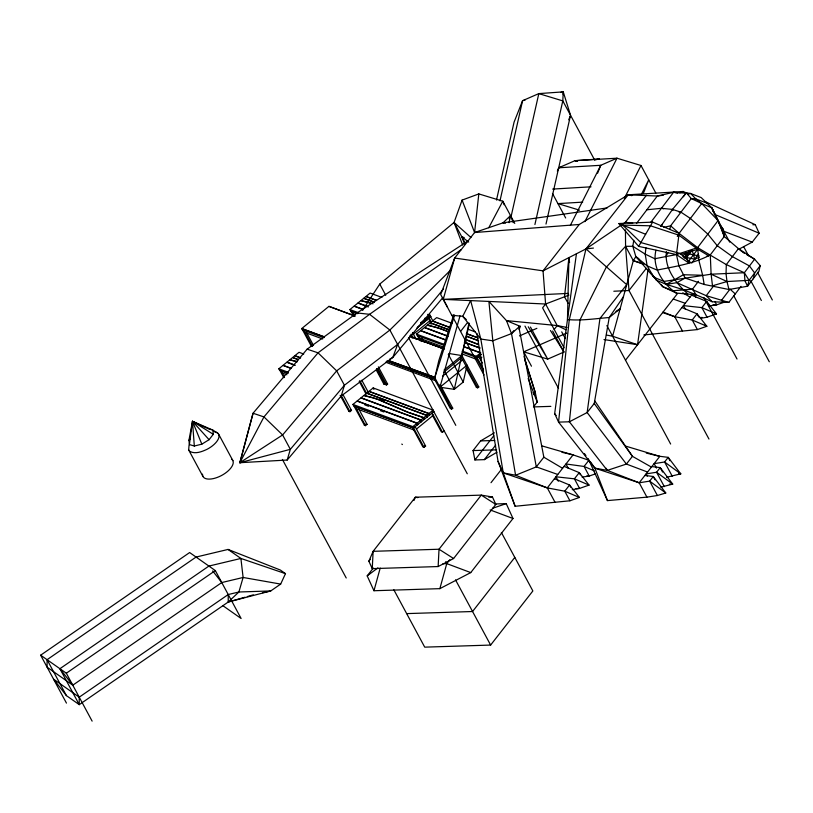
<?xml version="1.0" encoding="UTF-8"?>
<svg xmlns="http://www.w3.org/2000/svg" width="813" height="813" viewBox="0 0 813 813"><rect width="100%" height="100%" fill="white"/><g stroke="black" fill="none" stroke-linecap="round" stroke-linejoin="round"><path stroke-width="1.22" d="M569.567 262.589L568.927 257.609L567.464 319.539L554.669 413.583L558.561 422.12L594.872 468.146L607.453 500.595L646.924 497.15L657.392 495.513L665.776 492.983L653.266 476.499L644.912 475.442M563.196 94.359L563.257 91.869L538.816 93.607L522.576 100.69L514.07 122.153L496.499 200.039M372.252 568.633L373.126 551.326L415.362 497.221L481.266 495.127L492.454 496.987L495.839 504.416L453.593 558.521L438.146 566.549L372.252 568.633L368.868 561.204L373.126 551.326L439.02 549.232L453.593 558.521M438.146 566.549L439.02 549.232L481.266 495.127L495.839 504.416M560.797 92.397L563.257 91.869L562.799 100.893L534.913 224.53M447.526 307.263L440.687 294.56L454.67 258.036L474.589 232.528L478.816 193.911L502.8 201.207L514.751 223.402M568.927 257.609L564.486 296.816L568.165 303.34M645.959 247.823L645.187 254.123L647.148 265.861L653.957 277.274L662.636 286.623L676.274 293.046L696.223 294.845L712.198 301.765L728.834 302.406L741.009 286.349M212.03 429.853L212.823 430.087L213.28 434.315L209.083 439.691L201.837 444.162L194.317 446.022L189.388 444.559L192.488 421.307L212.823 430.087L217.752 433.187M655.949 250.262C651.792 267.04 662.707 283.981 676.274 293.046M576.427 253.778L567.464 319.539C581.173 320.922 595.411 318.605 609.232 317.527L620.146 308.706L615.99 311.43M687.686 293.788C676.02 283.31 664.211 268.26 666.436 251.735M603.988 339.56L637.565 344.732L648.073 269.164M633.764 240.302L632.809 246.288L635.837 256.623L653.957 277.274L663.936 281.43L711.111 274.205L744.342 272.731L754.606 259.195L738.458 248.615L724.231 236.512L718.082 220.577L711.873 207.864L701.182 197.579L690.664 193.504L673.55 192.305L657.3 196.035L628.205 194.795L579.252 224.479L543.043 270.851L545.604 304.011L557.21 325.576L565.909 329.763M688.946 194.124L683.225 191.492L628.205 194.795L585.97 248.9L569.202 320.159L558.561 422.12L569.385 421.784L587.149 412.547L594.242 403.472L609.232 317.527L623.439 296.704M189.388 444.559L188.941 440.331L192.488 421.307L206.797 428.105M509.09 222.691L510.544 215.577L503.013 222.833L474.589 232.528L462.089 200.11L478.816 193.911M669.912 229.154L670.613 225.821L691.284 198.555L695.867 198.961L706.436 202.955M468.999 323.015L454.304 389.325L439.945 387.252L460.016 315.851M499.985 200.841L522.576 100.69L525.035 100.151M444.559 371.226L454.304 389.325L463.217 382.059L467.038 365.149L439.945 387.252M510.93 217.244L538.816 93.607L562.799 100.893L594.781 160.293M546.001 224.073L570.533 115.273L563.257 91.869M746.497 254.469L754.606 259.195L760.216 265.658L758.875 271.339L747.594 286.217L728.966 289.519L704.17 284.459L685.156 278.066L678.936 265.871L676.457 254.581L679.109 233.361L701.721 203.535L711.873 207.864L717.95 221.278M469.416 323.625L461.875 355.566L443.989 370.159M753.234 278.778L754.657 272.995L749.474 265.963L732.391 256.613L717.259 245.709L707.828 234.103L690.42 218.453L680.948 212.183L672.493 209.408L661.426 208.301L646.874 209.784M606.437 335.047L612.596 336.226L633.317 260.688L635.837 256.623L638.744 258.758M494.822 503.989L506.225 503.633L512.993 518.491L470.747 572.596L439.853 588.653L373.96 590.736L380.21 568.084M439.853 588.653L446.764 563.612L449.833 559.679M189.043 445.26L188.667 449.924L202.854 476.276M467.942 241.034L357.039 312.954L307.131 349.163L253.056 413.248L239.855 462.699L287.182 460.036L290.343 449.325L344.417 385.25L397.618 344.407L443.461 289.001M287.182 460.036L341.257 395.951L344.417 385.25L336.673 370.87L318.035 352.832L307.131 349.163M454.599 315.18L434.782 377.669L435.412 379L387.943 361.419M453.735 314.773L438.827 360.586L434.782 377.669L451.682 409.051L452.739 408.187L440.006 384.529M362.547 310.271L379.752 284.093L454.071 222.457L462.089 200.11M397.618 344.407L392.801 357.435L341.257 395.951M509.192 218.961L510.544 215.577L513.247 222.691M568.744 119.785L570.086 116.401M557.352 171.157L558.694 167.773L574.933 160.689L599.374 158.942L595.675 159.744M519.121 329.539L520.462 326.155M597.626 173.189L600.766 165.293L617.006 158.2L640.99 165.496L655.817 193.047M643.357 193.423L648.723 179.866L641.274 194.602M413.949 500.513L415.362 497.221L417.852 497.627M280.678 584.09L285.475 573.643L280.343 570.035L228.067 549.436L196.065 557.057L47.073 659.699L47.103 667.168L72.774 685.196L221.766 582.555L243.107 577.474L280.678 584.09L270.749 590.939L228.25 602.006L79.257 704.647L66.422 695.633L53.546 679.14L79.227 697.178L79.257 704.647L59.908 668.713L208.9 566.072L240.902 558.45L285.475 573.643M570.37 225.343L600.766 165.293L558.694 167.773L561.153 167.234M584.893 221.654L617.006 158.2L574.933 160.689L577.332 161.411M624.354 198.352L640.99 165.496M488.796 227.681L502.8 201.207L504.151 204.764M688.885 263.046L676.457 254.581L638.672 246.39L652.605 222.122L679.109 233.361L697.584 247.63L726.324 264.611L744.342 272.731L749.098 280.333L747.594 286.217L744.932 280.79L744.342 272.731M655.054 479.812L653.266 476.499L649.648 481.133L639.181 482.78L607.281 470.392L569.385 421.784L580.035 319.814L606.183 267.314L625.573 246.319L632.809 246.288L645.187 254.123L654.811 258.747L665.776 256.593L668.195 252.365M677.29 236.522L679.109 233.361L670.613 225.821L663.865 227.335M660.745 226.349L672.493 209.408L686.314 192.803L691.284 198.555L701.721 203.535L718.082 220.577L729.718 242.111M241.339 460.666L239.855 462.699L242.294 462.292M636.457 223.524L657.3 196.035L663.317 195.201M650.817 222.295L673.55 192.305L677.768 193.189M660.857 226.37L662.361 224.398M683.316 196.746L686.314 192.803M683.133 256.115L685.339 253.199L699.241 255.963M684.312 258.036L689.546 251.136M685.044 257.823L690.379 250.78M687.534 260.658L686.619 257.538L691.893 250.587M665.776 256.593L676.457 254.581L697.584 247.63L718.082 220.577M688.255 261.654L697.9 248.941M691.751 263.066L698.438 254.245M661.233 284.56L662.636 286.623L672.625 290.78L692.483 289.194L698.479 281.298M713.712 285.82L706.233 295.688L676.894 282.67L666.284 284.357L656.304 280.2L654.516 276.928M760.216 265.658L749.098 280.333L726.995 281.532L712.493 285.79L711.111 274.205L710.288 254.906L724.231 236.512L722.777 228.626L718.926 223.423M188.941 440.331L190.008 438.959M460.554 331.46L467.587 322.456M621.234 225.079L585.97 248.9L543.043 270.851L454.67 258.036L443.268 299.357L451.733 315.241L462.739 316.318L480.829 339.051L492.82 340.799L511.499 333.615L513.816 330.657M568.927 295.119L545.604 304.011L542.586 307.873L564.059 347.761M623.307 223.677L625.38 222.274L646.498 195.222M368.868 561.204L370.403 559.232M554.192 329.438L557.21 325.576L567.057 327.466M373.96 590.736L367.191 575.878L373.34 568.002M497.058 452.17L484.335 459.64L474.924 459.945L473.054 450.575L480.595 440.91L494.375 432.821M474.924 459.945L493.776 435.788M533.826 394.661L535.33 392.72L524.06 356.501M484.335 459.64L495.656 445.148M524.883 360.271L535.33 392.72L537.21 402.089L533.44 406.917L550.848 406.368M646.335 268.3L628.988 290.515L613.825 291.237M491.011 482.698L501.845 468.827M518.674 325.972L543.846 457.211L536.306 466.875L515.594 475.249L503.267 472.892L498.054 461.408L476.855 333.421M625.492 360.189L677.534 293.523M682.493 331.074L674.76 316.704L692.808 293.574M555.035 502.271L547.291 487.891L573.074 454.884L588.897 460.27L584.069 466.459L565.97 463.979L568.348 468.4M738.397 249.479L752.218 242.122L759.159 233.229L755.267 224.683L704.952 201.502M514.802 557.413L472.556 611.518L406.663 613.612M393.848 589.811L424.721 647.148L490.625 645.065L532.861 590.96L501.387 532.505M646.924 497.15L639.181 482.78L659.851 456.306L668.205 457.363L680.715 473.847L666.518 477.282M443.065 297.334L392.801 357.435L389.529 359.285M451.195 269.54L389.874 330.037L336.673 370.87L282.609 434.955L239.855 462.699L253.056 413.248L263.961 416.917L282.609 434.955L290.343 449.325L239.855 462.699L263.961 416.917L318.035 352.832L369.58 314.306L461.306 249.54M262.629 592.677L270.749 590.939L238.89 591.996L228.219 594.537L228.25 602.006L238.89 591.996L243.107 577.474L240.902 558.45L228.067 549.436M557.769 474.477L536.306 466.875L511.499 333.615L519.853 326.206L506.469 320.607L488.898 301.43L492.82 340.799L515.594 475.249L547.291 487.891L564.761 491.194L579.395 497.454L569.913 500.778L515.127 506.275L498.054 461.408M354.986 316.003L328.94 306.359L301.725 328.564L302.416 329.844L323.889 337.73M357.74 313.605L350.688 310.993L349.915 309.56L354.021 306.206L363.33 309.651M287.822 373.269L279.601 370.23L278.829 368.787L282.934 365.433L291.044 368.441M420.728 322.71L423.563 320.556L424.335 321.989L421.5 324.143M424.975 318.259L425.941 318.615L430.047 315.261L430.829 316.694L426.713 320.048L425.748 319.692L426.54 320.2L424.386 321.796M417.73 327.222L430.687 316.643L429.914 315.21M416.744 328.188L418.451 326.633M420.687 322.903L421.459 324.336L418.634 326.491M413.431 334.184L430.321 320.403L429.152 319.966M444.325 345.474L417.232 335.535L416.459 334.102L420.575 330.749L445.351 339.925M431.134 324.194L430.362 322.761L432.384 321.105L450.026 327.639M352.933 404.437L357.039 401.083L416.967 423.278L412.852 426.632L352.933 404.437L353.706 405.87L413.634 428.065M413.492 428.014L433.847 411.571L433.065 410.128L373.147 387.933L369.041 391.287L428.959 413.482L429.599 414.874M340.169 395.321L348.828 411.215M348.757 411.266L349.925 411.703L351.49 410.423L342.903 394.478M376.277 370.037L383.807 384.021L384.864 383.157M383.807 384.021L386.561 384.935L387.618 384.071L378.35 366.856M413.583 427.943L353.879 405.829L364.397 425.179M364.326 425.229L365.494 425.666L367.07 424.376L358.482 408.431M443.624 372.303L462.567 356.846L461.235 356.348M442.485 376.307L462.658 359.844M462.282 351.074L476.377 356.297L480.493 352.944L464.05 346.856M477.018 357.69L481.123 354.336M481.266 354.387L477.16 357.73L461.896 351.978M479.975 358.726L481.845 357.192M420.829 420.118L360.911 397.923L357.222 400.931L417.14 423.126L420.829 420.118L421.469 421.51M423.705 417.77L407.78 412.323L378.187 399.6A218.382 102.184 -28.3 0 0 371.185 397.425L363.818 395.555L361.084 397.781L421.012 419.975L423.705 417.77L424.335 419.162M423.888 417.628L426.581 415.433L366.663 393.238L363.99 395.403L371.358 397.272A218.595 102.286 -28.3 0 1 378.37 399.457L407.963 412.171L423.878 417.628L424.518 419.02M426.754 415.28L428.776 413.634L368.858 391.439L366.836 393.086L426.754 415.28L427.404 416.673M428.959 413.482L433.065 410.128M416.449 429.051L433.339 415.27L432.17 414.843L441.327 431.845L442.496 432.282L444.061 431.002M465.961 367.954L476.388 387.313L477.759 387.771L478.776 386.947L461.875 355.566L448.908 353.503M412.415 427.506L422.862 446.916L424.03 447.343L425.606 446.063L415.158 426.662M367.191 575.878L377.933 567.88M66.453 703.103L40.65 655.187L189.642 552.545L215.323 570.574L241.115 618.49L222.63 605.512M40.65 655.187L66.331 673.215L215.323 570.574M79.227 697.178L228.219 594.537M676.894 282.67L685.156 278.066M519.466 335.932L536.875 328.34M531.468 366.196L523.724 351.826L566.661 333.096M552.647 331.023L563.958 352.029L547.708 359.112L523.724 351.826M683.194 256.857L694.729 259.154L699.282 257.335M679.719 192.874L683.225 191.492M706.802 256.227L710.288 254.906C693.824 263.727 675.156 266.461 657.077 270.089L647.148 265.861L635.837 256.623M724.972 301.948L716.69 304.845L709.525 305.912M700.928 318.279L707.036 317.212L716.507 313.899L706.7 301.45L691.568 295.17M643.825 334.956L697.381 329.58L706.853 326.267L697.046 313.818L681.914 307.538M595.146 473.969L589.222 476.042L582.067 477.109M564.1 466.367L579.242 472.638L589.049 485.097L579.567 488.41L572.25 489.68M492.444 508.328L506.225 503.633M590.167 461.459L594.872 468.146L607.281 470.392L626.396 464.06L632.433 456.327L594.781 400.911M451.815 315.21L483.969 374.935M708.56 255.699L697.747 249.256L681.172 254.439M660.827 487.18L672.707 484.101L660.197 467.617L651.843 466.571M228.25 602.006L244.947 597.24M247.335 596.559L253.29 594.852M607.098 207.945L503.013 222.833L505.523 223.138M593.439 248.077L585.97 248.9L626.732 284.692L599.943 318.513L587.149 412.547L626.396 464.06L647.565 472.048M474.589 232.528L579.252 224.479M552.667 189.083L591.021 186.817M582.677 202.142L557.931 203.606L579.517 210.161M699.891 317.578L702.269 317.456M576 488.593L579.567 488.41L574.415 478.827L555.96 476.794L558.338 481.225M568.348 293.402L443.268 299.357L545.604 304.011M638.672 246.39L618.835 223.534L652.605 222.122M752.868 224.764L755.267 224.683M532.982 392.801L535.33 392.72M480.595 440.91L494.711 440.463M473.054 450.575L496.591 449.833M678.52 473.918L680.715 473.847L664.587 461.997L654.119 463.644L656.508 468.064M669.414 484.202L672.707 484.101L656.579 472.251L646.111 473.898L647.3 476.113M488.654 497.109L492.454 496.987M442.963 563.734L446.764 563.612L470.747 572.596M712.971 304.804L716.69 304.845L714.962 301.653M586.752 476.012L589.222 476.042L584.069 466.459L594.201 470.798M687.148 193.413L690.664 193.504L695.867 198.961L701.721 203.535M704.17 284.459L702.645 275.261L683.448 274.733L666.284 284.357L682.869 289.57L696.223 294.845L692.483 289.194M214.256 431.673L217.345 432.709L218.707 434.315L232.894 460.666M557.21 325.576L506.469 320.607L511.499 333.615M357.039 312.954L369.58 314.306L389.874 330.037L467.272 473.776M625.38 222.274L632.758 223.108M662.768 312.619L674.76 316.704L692.219 319.997L706.853 326.267L704.993 325.119M661.426 208.301L663.703 208.758M678.631 211.726L680.948 212.183M628.205 194.795L631.864 195.648M561.935 452.292L573.074 454.884L541.57 445.788M646.294 453.075L659.8 456.367L626.122 446.256M297.253 361.633L289.885 359.763L292.548 357.588L298.28 359.712M297.07 361.785L289.702 359.915L286.979 362.131L295.089 365.139M728.834 302.406L706.233 295.688L712.198 301.765M207.894 428.624L208.494 428.807M209.073 428.979L211.187 429.61M464.518 243.941L461.814 236.827L464.213 237.559M625.441 229.866L625.573 246.319L633.317 260.688L642.717 263.585M594.872 468.146L639.181 482.78M612.596 336.226L637.565 344.732M466.286 319.56L462.739 316.318L470.646 300.607L480.829 339.051L503.267 472.892L547.291 487.891M633.317 260.688L643.886 264.367M478.186 344.285L465.087 339.163M478.014 344.427L467.018 340.23M673.306 299.062L685.227 303.279M388.736 360.566L435.077 377.435L388.462 360.566M409.589 336.277L444.05 348.99M451.947 323.269L436.672 317.609L432.567 320.962L450.199 327.497M468.4 329.356L475.442 331.968M381.876 297.416L370.128 293.066L366.023 296.42L376.51 300.302M427.699 314.387L430.047 315.261M429.437 316.287L430.595 316.724L432.923 321.033M466.51 333.533L477.231 337.507M466.337 333.686L478.247 338.096M376.338 300.454L365.84 296.562L363.818 298.219L374.315 302.101M424.793 318.401L425.758 318.757L423.603 320.363L424.518 321.846M430.362 322.761L449.193 329.732M466.692 336.216L478.603 340.627M374.132 302.243L363.645 298.361L360.972 300.536L368.34 302.406A218.595 102.286 -28.3 0 1 373.065 303.808M449.01 329.875L430.189 322.903L427.516 325.078L434.884 326.948A218.595 102.286 -28.3 0 1 441.896 329.133L448.461 331.674M466.52 336.358L478.42 340.769M447.018 335.749L424.62 327.446L427.343 325.22L434.711 327.09A218.382 102.184 -28.3 0 1 441.713 329.275L448.288 331.816M464.518 342.232L479.995 347.964M367.374 306.349L358.066 302.903L360.799 300.678L368.167 302.548A218.382 102.184 -28.3 0 1 370.555 303.229M368.38 306.938L357.893 303.056L354.204 306.064L363.502 309.509M448.024 336.338L424.437 327.598L420.748 330.606L445.534 339.783M464.335 342.375L479.822 348.106M464.223 346.704L480.666 352.801M349.915 309.56L358.137 312.609M416.459 334.102L444.66 344.549M357.883 313.554L350.86 310.952L353.767 316.348M419.864 338.32L443.278 346.999M462.008 353.94L477.231 359.58M353.32 313.777L355.657 314.651M444.03 348.879L409.691 336.165L442.912 348.513M477.404 386.49L478.776 386.947M476.388 387.313L477.719 387.811L461.51 357.71M386.897 360.952L435.473 378.949M304.956 332.426L322.68 338.991M385.677 362.212L435.29 380.596M386.287 383.573L387.618 384.071M451.408 407.699L452.739 408.187M303.737 354.031L299.042 352.293L294.926 355.647L300.658 357.771M451.682 409.051L450.351 408.563L434.142 378.462M300.475 357.913L294.753 355.789L292.731 357.446L298.452 359.57M432.455 411.165L433.614 411.591M294.906 365.281L286.796 362.283L283.117 365.291L291.227 368.289M380.484 399.295L384.061 400.616M427.221 416.815L426.439 415.382M421.652 421.358L421.012 419.975M278.829 368.787L288.229 372.273M287.965 373.218L279.774 370.179L283.828 377.73M282.223 373.015L286.908 374.742M364.915 404.935L368.492 406.256M380.393 410.667L383.97 411.988M356.338 408.654L413.705 429.904M350.332 409.986L351.49 410.423M365.901 423.949L367.07 424.376M424.437 445.636L425.606 446.063M328.94 306.359L355.027 316.044M490.148 509.934L512.993 518.491M723.011 230.953L752.218 242.122M618.835 223.534L645.634 234.256M663.012 312.019L674.76 316.704M554.446 478.725L569.588 485.005L579.395 497.454M714.109 214.144L759.159 233.229M589.049 485.097L574.415 478.827L579.242 472.638L580.391 474.772M678.804 473.003L680.715 473.847M711.111 274.205L726.995 281.532L728.966 289.519M697.747 249.256L678.885 235.181L650.481 225.811L622.697 225.079L640.868 242.569L679.942 253.432L690.664 262.538M651.426 467.099L632.433 456.327L594.242 403.472M742.452 252.111L744.474 253.29M682.768 292.792L690.054 297.101M543.846 457.211L562.596 468.298M714.647 312.751L716.507 313.899L701.873 307.629L683.418 305.607L685.207 308.92M213.28 434.315L192.488 421.307L194.317 446.022M665.776 492.983L649.648 481.133L657.392 495.513M461.814 236.827L468.684 242.061M724.027 302.487L721.446 300.424L730.003 289.143L735.277 293.899M401.815 444.071L402.394 444.559M741.649 251.41L738.458 248.615L726.324 264.611L726.039 273.747L726.995 281.532M462.648 244.987L454.071 222.457L470.92 237.487M209.083 439.691L192.488 421.307L201.837 444.162M188.667 449.924L190.029 451.52C195.496 454.274 201.837 451.703 206.98 449.345A16.931 7.927 -28.3 0 0 219.043 436.449L218.707 434.315M212.681 570.919L221.766 582.555M59.908 668.713L72.774 685.196M554.669 413.583L556.163 415.575M584.435 453.593L585.919 455.585M550.462 330.525L563.958 352.029M652.016 274.154L653.957 277.274M528.257 326.785L547.708 359.112L530.442 327.05M743.773 246.888L748.539 255.729M757.462 272.314L772.35 299.956M750.653 280.597L761.375 300.495M733.824 295.871L769.301 361.765M708.997 305.708L706.7 301.45L701.873 307.629L707.036 317.212M703.906 297.528L737.015 359.011M694.028 293.889L695.806 297.202M698.763 317.009L697.046 313.818L692.219 319.997L697.381 329.58M708.966 439.05L628.988 290.515L625.573 246.319M552.474 193.484L565.665 217.975M606.864 325.586L670.644 444.03M669.993 460.676L668.205 457.363L664.587 461.997L672.331 476.367M662.585 472.038L660.197 467.617L656.579 472.251L664.323 486.631M561.712 331.867L565.32 338.554M606.132 468.258L607.281 470.392M524.964 326.094L558.531 388.431M454.071 222.457L465.422 243.534M570.736 487.139L569.588 485.005L564.761 491.194L569.913 500.778M478.684 356.328L482.261 362.974M476.377 356.297L483.491 369.468M475.94 357.181L483.532 371.267M429.03 318.005L431.459 322.527M448.309 354.377L463.217 382.059M429.721 321.033L430.87 323.157M425.941 318.615L426.713 320.048M425.809 318.564L426.54 320.2M425.626 318.706L426.398 320.149M420.87 322.751L421.642 324.194M422.008 338.106L424.295 342.354M418.573 335.932L421.581 341.511M417.404 335.495L420.311 340.891M412.567 332.588L416.286 339.499M440.24 387.018L448.491 402.354M411.144 334.143L412.882 337.385M410.687 335.037L412.404 338.218M379.752 284.093L385.738 295.221M408.492 337.476L455.798 425.341M432.049 412.872L442.496 432.282M428.827 413.431L429.559 415.067L428.644 413.583M426.622 415.23L427.394 416.673M423.299 417.943L424.071 419.376M423.116 418.085L423.898 419.528M420.158 420.504L420.931 421.947M419.975 420.656L420.748 422.089M417.14 423.126L417.923 424.569L416.774 424.356L417.74 424.711L416.825 423.227M417.008 423.075L417.78 424.518M352.029 311.389L354.458 315.911M412.852 426.632L424.03 447.343M377.872 368.797L386.561 384.935M376.826 368.828L385.23 384.437M376.734 368.899L385.138 384.508M373.147 387.933L373.919 389.376M361.826 380.26L368.218 392.12M359.793 380.687L366.663 393.451M359.204 381.317L366.074 394.081M445.727 561.692L446.764 563.612M455.534 579.903L490.625 645.065M355.047 406.256L365.494 425.666M341.216 395.535L349.925 411.703M306.592 332.639L313.544 345.545M312.487 346.409L303.808 330.291L302.477 329.793L311.481 346.521M280.932 370.616L284.509 377.262M282.396 459.447L346.226 577.992M66.331 673.215L92.123 721.131M47.073 659.699L66.422 695.633M712.615 209.5L718.692 221.624L724.017 235.353M588.155 458.593L607.453 500.595M528.155 378.512L537.21 402.089M503.267 472.892L515.127 506.275M711.873 207.864L712.94 211.319M722.777 228.626L724.251 233.382M692.127 250.282L694.729 259.154M672.493 209.408L672.839 210.577M685.339 253.199L686.619 257.538M702.645 275.261L698.824 260.221L697.584 247.63M231.532 459.06A16.931 7.927 -28.3 0 1 221.166 475.696A16.931 7.927 -28.3 0 1 202.518 474.131M324.306 336.887L301.725 328.564L324.296 336.897"/></g></svg>
